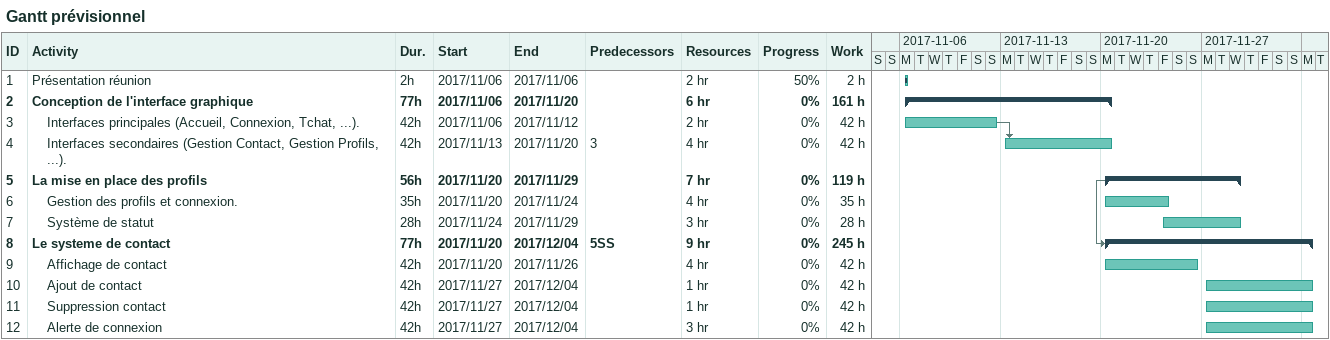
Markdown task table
Gantt prévisionnel

| ID | Level | Task | Duration | Start | Finish | Predecessors | Resources | % complete | Work (h) |
|---|---|---|---|---|---|---|---|---|---|
| 1 | 1 | Présentation réunion | 2h | 2017-11-06 | 2017-11-06 |  | 2 hr | 50 | 2 |
| 2 | 1 | **Conception de l'interface graphique** | 77h | 2017-11-06 | 2017-11-20 |  | 6 hr | 0 | 161 |
| 3 | 2 | Interfaces principales (Accueil, Connexion, Tchat, ...). | 42h | 2017-11-06 | 2017-11-12 |  | 2 hr | 0 | 42 |
| 4 | 2 | Interfaces secondaires (Gestion Contact, Gestion Profils, ...). | 42h | 2017-11-13 | 2017-11-20 | 3 | 4 hr | 0 | 42 |
| 5 | 1 | **La mise en place des profils** | 56h | 2017-11-20 | 2017-11-29 |  | 7 hr | 0 | 119 |
| 6 | 2 | Gestion des profils et connexion. | 35h | 2017-11-20 | 2017-11-24 |  | 4 hr | 0 | 35 |
| 7 | 2 | Système de statut | 28h | 2017-11-24 | 2017-11-29 |  | 3 hr | 0 | 28 |
| 8 | 1 | **Le systeme de contact** | 77h | 2017-11-20 | 2017-12-04 | 5SS | 9 hr | 0 | 245 |
| 9 | 2 | Affichage de contact | 42h | 2017-11-20 | 2017-11-26 |  | 4 hr | 0 | 42 |
| 10 | 2 | Ajout de contact | 42h | 2017-11-27 | 2017-12-04 |  | 1 hr | 0 | 42 |
| 11 | 2 | Suppression contact | 42h | 2017-11-27 | 2017-12-04 |  | 1 hr | 0 | 42 |
| 12 | 2 | Alerte de connexion | 42h | 2017-11-27 | 2017-12-04 |  | 3 hr | 0 | 42 |
